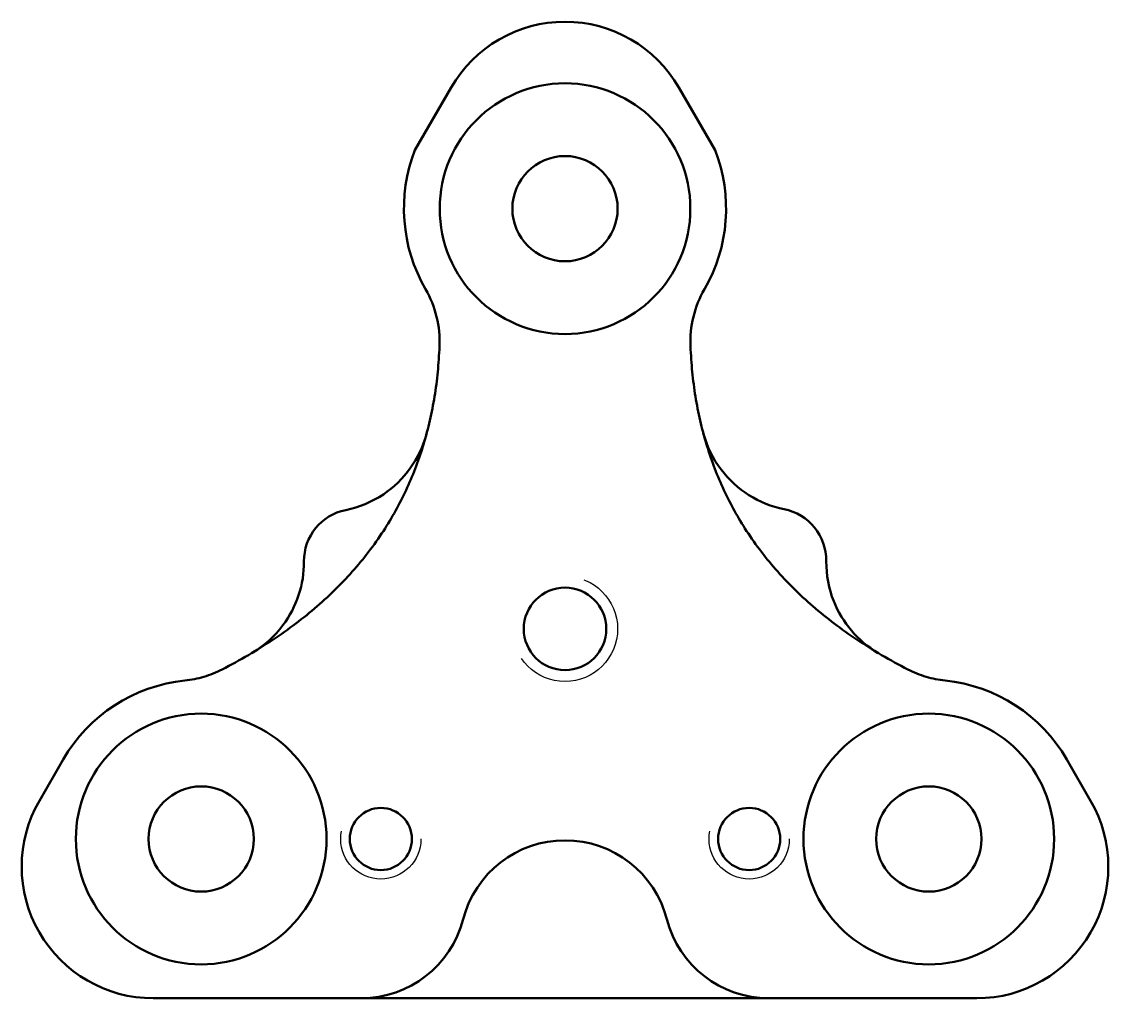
# Model space of a CAD drawing. Header units: inches. Extents: x 4.995 to 5.808, y 4.126 to 4.856.
import ezdxf

# ---------------------------------------------------------------- set-up
doc = ezdxf.new("R2010")
doc.units = ezdxf.units.IN
doc.header["$MEASUREMENT"] = 0
doc.linetypes.add('DASHED', pattern=[0.2067, 0.1654, -0.0413])
doc.layers.add('Hidden Narrow (ANSI)', color=7, linetype='DASHED', lineweight=25)
doc.layers.add('Visible (ANSI)', color=7, linetype='Continuous', lineweight=50)

msp = doc.modelspace()

# ---------------------------------------------------------------- linework, layer by layer
at = {"layer": 'Hidden Narrow (ANSI)', "ltscale": 0.471064}
msp.add_circle((5.40179, 4.40215), 0.03937, dxfattribs=at)
at = {"layer": 'Hidden Narrow (ANSI)', "ltscale": 0.358927}
for centre in [(5.26399, 4.24501), (5.53958, 4.24501)]:
    msp.add_circle(centre, 0.03, dxfattribs=at)
at = {"layer": 'Visible (ANSI)'}
for p, q in [((5.28952, 4.76022), (5.31655, 4.80704)), ((5.48702, 4.80704), (5.51406, 4.76022)), ((5.00852, 4.27353), (5.02644, 4.30457)), ((5.77713, 4.30457), (5.79505, 4.27353)), ((5.24931, 4.12589), (5.09376, 4.12589)), ((5.55427, 4.12589), (5.24931, 4.12589)), ((5.70981, 4.12589), (5.55427, 4.12589))]:
    msp.add_line(p, q, dxfattribs=at)
for centre, radius in [((5.40179, 4.71644), 0.09375), ((5.40179, 4.71644), 0.03937), ((5.40179, 4.40215), 0.03085), ((5.1296, 4.24501), 0.09375), ((5.67397, 4.24501), 0.09375), ((5.1296, 4.24501), 0.03937), ((5.67397, 4.24501), 0.03937), ((5.26399, 4.24501), 0.02325), ((5.53958, 4.24501), 0.02325)]:
    msp.add_circle(centre, radius, dxfattribs=at)
for centre, radius, start, end in [((5.40179, 4.75783), 0.09843, 30, 150), ((5.40179, 4.71644), 0.1205, 158.69788, 210.01675), ((5.40179, 4.71644), 0.1205, 329.98325, 21.30212), ((5.24554, 4.45278), 0.03906, 101.48475, 180.34308), ((5.55784, 4.4531), 0.03943, 359.45486, 78.54831), ((5.1296, 4.24501), 0.11912, 95.90944, 150), ((5.67397, 4.24501), 0.11912, 30, 84.09056), ((5.09376, 4.22432), 0.09843, 150, 270), ((5.70981, 4.22432), 0.09843, 270, 30), ((5.40179, 4.16526), 0.07874, 14.47751, 165.52249), ((5.24931, 4.20463), 0.07874, 270, 345.52249), ((5.55427, 4.20463), 0.07874, 194.47751, 270)]:
    msp.add_arc(centre, radius, start, end, dxfattribs=at)
for points, knots in [([(5.30794, 4.61347), (5.30825, 4.6209), (5.3075, 4.62834), (5.30395, 4.64279), (5.30116, 4.64972), (5.29744, 4.65616)], [0, 0, 0, 0, 0.0566736, 0.0566736, 0.1133473, 0.1133473, 0.1133473, 0.1133473]), ([(5.50613, 4.65616), (5.50241, 4.64972), (5.49962, 4.64279), (5.49607, 4.62834), (5.49532, 4.6209), (5.49564, 4.61347)], [0, 0, 0, 0, 0.0566736, 0.0566736, 0.1133473, 0.1133473, 0.1133473, 0.1133473]), ([(5.23776, 4.49106), (5.24781, 4.4931), (5.25736, 4.49708), (5.27373, 4.50804), (5.28056, 4.51465), (5.29156, 4.52999), (5.29564, 4.53858), (5.2981, 4.54769)], [0, 0, 0, 0, 0.0781289, 0.0781289, 0.1500291, 0.1500291, 0.2219293, 0.2219293, 0.2219293, 0.2219293]), ([(5.50521, 4.54866), (5.50785, 4.53875), (5.51239, 4.52945), (5.52434, 4.51373), (5.5314, 4.50727), (5.54748, 4.49717), (5.55636, 4.49362), (5.56567, 4.49174)], [0, 0, 0, 0, 0.0781289, 0.0781289, 0.1504632, 0.1504632, 0.2227976, 0.2227976, 0.2227976, 0.2227976]), ([(5.16814, 4.38448), (5.17694, 4.38974), (5.18463, 4.39667), (5.19588, 4.41171), (5.19985, 4.41932), (5.2052, 4.43553), (5.20653, 4.44401), (5.20648, 4.45254)], [0, 0, 0, 0, 0.0781289, 0.0781289, 0.1431382, 0.1431382, 0.2081476, 0.2081476, 0.2081476, 0.2081476]), ([(5.59727, 4.45272), (5.59717, 4.44247), (5.59907, 4.43229), (5.60606, 4.4148), (5.61053, 4.4074), (5.62167, 4.39433), (5.62828, 4.38876), (5.63565, 4.38436)], [0, 0, 0, 0, 0.0781289, 0.0781289, 0.1435582, 0.1435582, 0.2089876, 0.2089876, 0.2089876, 0.2089876]), ([(5.11734, 4.36349), (5.1222, 4.364), (5.127, 4.36495), (5.13636, 4.36774), (5.14091, 4.36956), (5.14525, 4.3718)], [0, 0, 0, 0, 0.03722386, 0.03722386, 0.07444772, 0.07444772, 0.07444772, 0.07444772]), ([(5.65832, 4.3718), (5.66266, 4.36956), (5.66721, 4.36774), (5.67657, 4.36495), (5.68137, 4.364), (5.68623, 4.36349)], [0, 0, 0, 0, 0.03722386, 0.03722386, 0.07444772, 0.07444772, 0.07444772, 0.07444772])]:
    msp.add_open_spline(points, degree=3, knots=knots, dxfattribs=at)
for points in [[(5.30794, 4.61347), (5.30117, 4.452), (5.14525, 4.3718)], [(5.65832, 4.3718), (5.50241, 4.452), (5.49564, 4.61347)]]:
    msp.add_open_spline(points, degree=2, dxfattribs=at)

doc.saveas('drawing.dxf')
